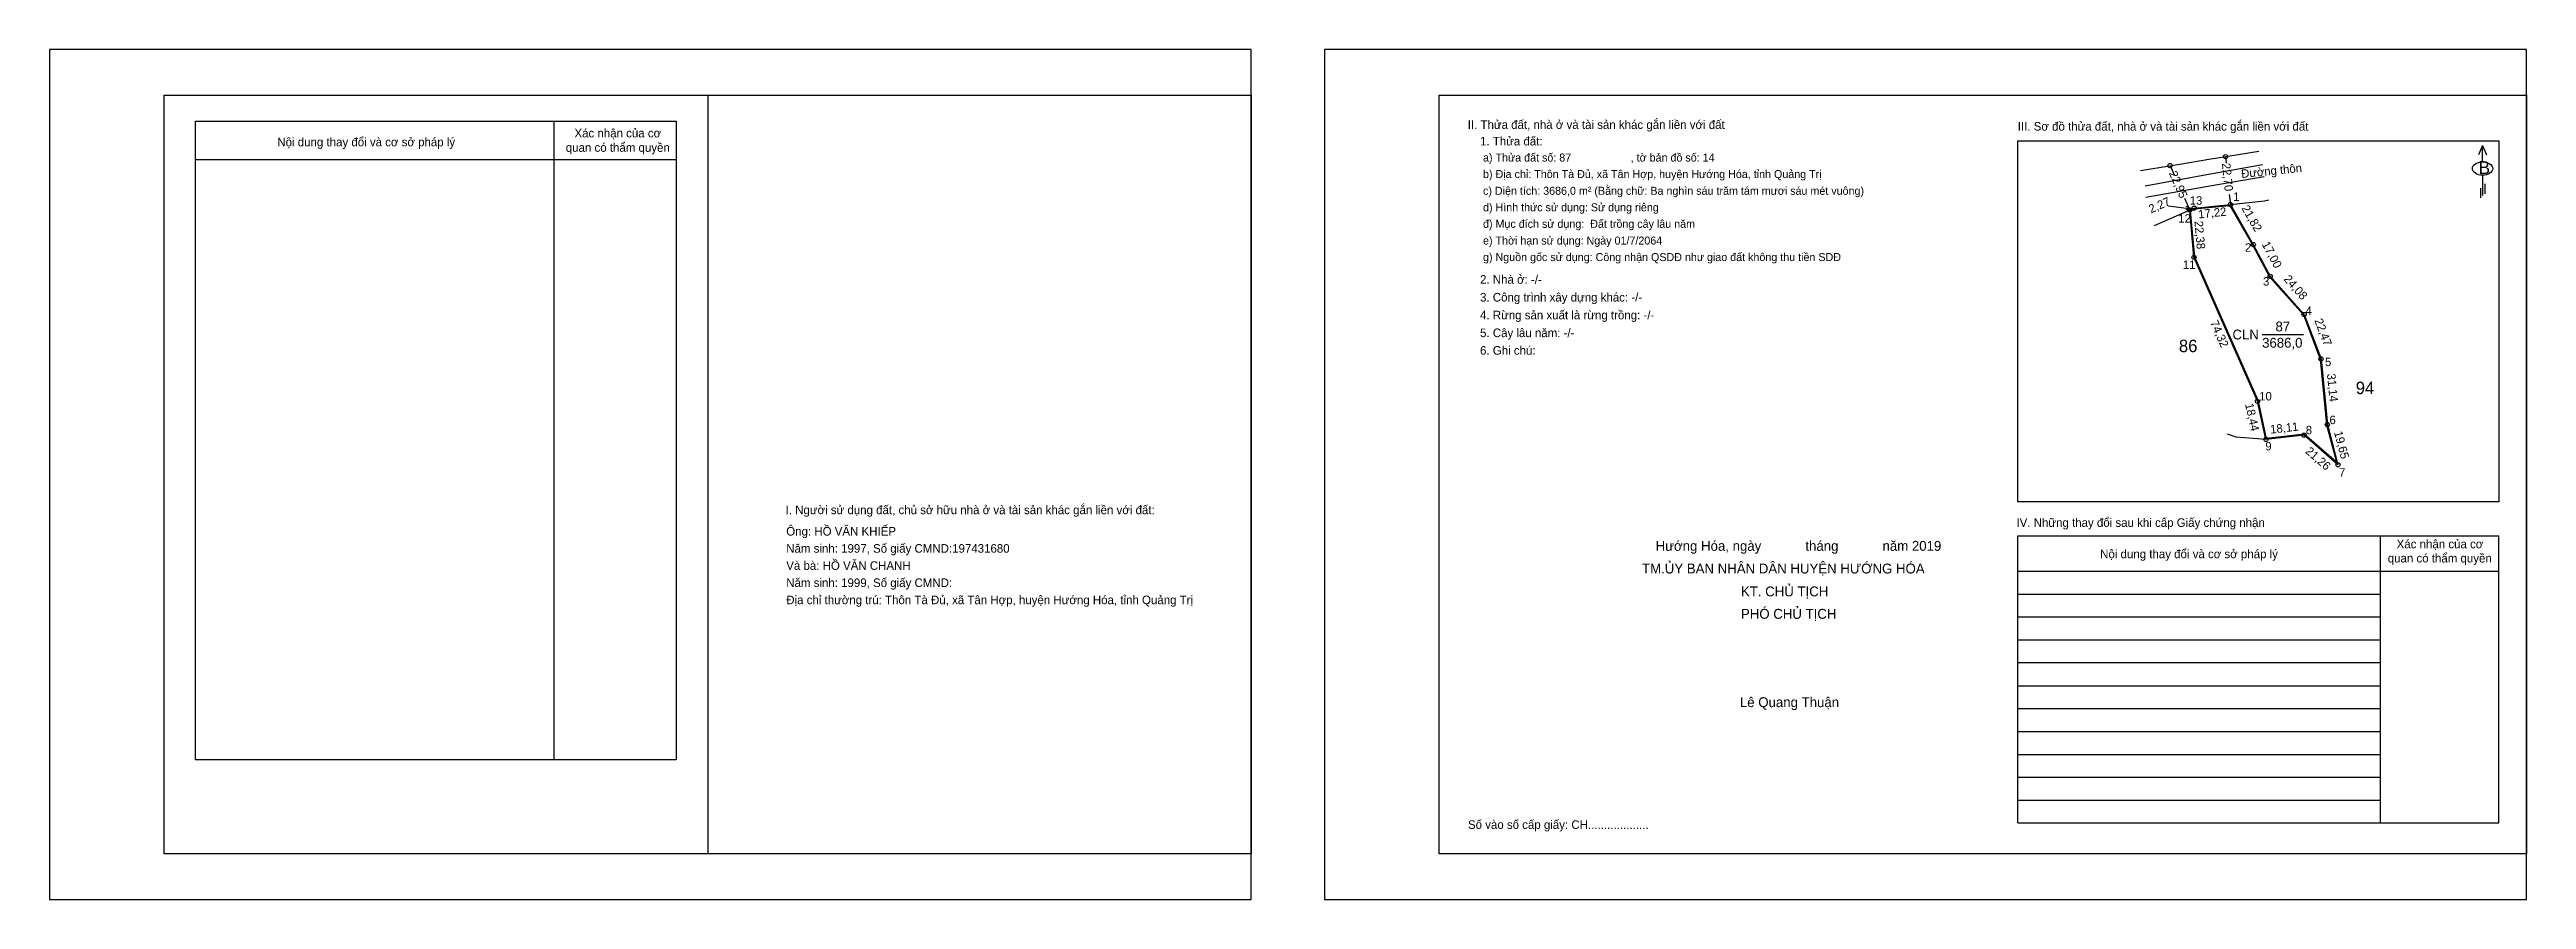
# Model space of a CAD drawing. Extents: x 552989 to 554159, y 1840123 to 1840524.
import ezdxf

# ---------------------------------------------------------------- set-up
doc = ezdxf.new("R2010")
doc.units = 0
for name, color, linetype in [('CanhThua', 7, 'Continuous'), ('ChieuDaiCanhThua', 7, 'Continuous'), ('Khung', 7, 'Continuous'), ('KhungInTrang1', 7, 'Continuous'), ('KhungInTrang2', 7, 'Continuous'), ('Level 1', 7, 'Continuous'), ('Level 2', 7, 'Continuous'), ('Level 22', 7, 'Continuous'), ('Level 23', 7, 'Continuous'), ('Level 35', 7, 'Continuous'), ('MocDinhThua', 7, 'Continuous'), ('NhanDiaChinhThua', 7, 'Continuous'), ('NhanTuCan', 7, 'Continuous'), ('ON', 7, 'Continuous'), ('RauThua', 7, 'Continuous'), ('SoHieuDinhThua', 7, 'Continuous'), ('Template', 7, 'Continuous'), ('ThongTin', 7, 'Continuous')]:
    doc.layers.add(name, color=color, linetype=linetype)

msp = doc.modelspace()

# ---------------------------------------------------------------- linework, layer by layer
at = {"layer": 'CanhThua'}
for p, q in [((554000, 1840448.3), (554002.1, 1840449.2)), ((554002, 1840426), (554000, 1840448.3)), ((554002.1, 1840449.2), (554019.2, 1840450.9)), ((554019.2, 1840450.9), (554030, 1840432)), ((554032, 1840358), (554002, 1840426)), ((554030, 1840432), (554038, 1840417)), ((554038, 1840417), (554054, 1840399)), ((554054, 1840399), (554062, 1840378)), ((554062, 1840378), (554065, 1840347)), ((554036, 1840340), (554032, 1840358)), ((554054, 1840342), (554036, 1840340)), ((554070, 1840328), (554054, 1840342)), ((554065, 1840347), (554070, 1840328))]:
    msp.add_line(p, q, dxfattribs=at)
at = {"layer": 'Khung'}
for p, q in [((553645.6, 1840502.5), (554159, 1840502.5)), ((553645.6, 1840144.4), (553645.6, 1840502.5)), ((553918.9, 1840310.5), (553918.9, 1840480.9)), ((553918.9, 1840480.9), (554145.9, 1840480.9)), ((554145.9, 1840480.9), (554145.9, 1840310.5)), ((554145.9, 1840310.5), (553918.9, 1840310.5))]:
    msp.add_line(p, q, dxfattribs=at)
msp.add_lwpolyline([(553556.9, 1840144.4), (553043.5, 1840144.4), (553043.5, 1840502.5), (553556.9, 1840502.5)], close=True, dxfattribs=at)
for points in [[(553300.2, 1840502.5), (553300.2, 1840144.4)], [(554159, 1840502.5), (554159, 1840144.4), (553645.6, 1840144.4)]]:
    msp.add_lwpolyline(points, dxfattribs=at)
at = {"layer": 'KhungInTrang1'}
msp.add_lwpolyline([(552989.4, 1840524.1), (552989.4, 1840122.8), (553556.9, 1840122.8), (553556.9, 1840524.1)], close=True, dxfattribs=at)
at = {"layer": 'KhungInTrang2'}
msp.add_lwpolyline([(553591.5, 1840524.1), (553591.5, 1840122.8), (554159, 1840122.8), (554159, 1840524.1)], close=True, dxfattribs=at)
at = {"layer": 'Level 1'}
for p, q in [((553990.7, 1840469.3), (553992.6, 1840465)), ((554016.9, 1840473.5), (554017.2, 1840470.5)), ((553997.5, 1840453.9), (554000, 1840448.3)), ((554018.7, 1840455.7), (554019.2, 1840450.9))]:
    msp.add_line(p, q, dxfattribs=at)
at = {"layer": 'Level 2'}
msp.add_lwpolyline([(554069.3, 1840329.2), (554054.1, 1840342.4), (554036.3, 1840340.4), (554032.4, 1840358.1), (554002.4, 1840426.1), (554000.4, 1840448), (554002.2, 1840448.8), (554019, 1840450.5), (554029.6, 1840431.8), (554037.7, 1840416.8), (554053.7, 1840398.8), (554061.6, 1840377.9), (554064.6, 1840346.9)], close=True, dxfattribs=at)
at = {"layer": 'Level 22'}
for points in [[(553978.9, 1840459.8), (554008.8, 1840465.2), (554034.4, 1840469.8)], [(553979.3, 1840454.4), (554009.5, 1840459.7), (554035.1, 1840464.2)]]:
    msp.add_lwpolyline(points, dxfattribs=at)
at = {"layer": 'Level 23'}
for p, q in [((553995.3, 1840470), (554009.9, 1840472.4)), ((554009.9, 1840472.4), (554012.1, 1840472.8)), ((554012.1, 1840472.8), (554018, 1840473.7)), ((554018, 1840473.7), (554032.6, 1840476.1))]:
    msp.add_line(p, q, dxfattribs=at)
msp.add_lwpolyline([(553976.7, 1840467), (553995.3, 1840470)], dxfattribs=at)
at = {"layer": 'Level 35'}
for q in [(553989.9, 1840450.2), (553998.1, 1840448.4), (553998.3, 1840449.9)]:
    msp.add_line((554001, 1840448.7), q, dxfattribs=at)
at = {"layer": 'MocDinhThua'}
for centre in [(553990.7, 1840469.3), (554016.9, 1840473.5), (554000, 1840448.3), (554002.1, 1840449.2), (554019.2, 1840450.9), (554002, 1840426), (554030, 1840432), (554038, 1840417), (554054, 1840399), (554062, 1840378), (554032, 1840358), (554036, 1840340), (554054, 1840342), (554065, 1840347), (554070, 1840328)]:
    msp.add_circle(centre, 1, dxfattribs=at)
at = {"layer": 'NhanDiaChinhThua'}
msp.add_line((554034.2, 1840389.5), (554053.7, 1840389.5), dxfattribs=at)
at = {"layer": 'ON'}
for p, q in [((553058.3, 1840490.3), (553285.3, 1840490.3)), ((553058.3, 1840188.7), (553058.3, 1840490.3)), ((553285.3, 1840490.3), (553285.3, 1840188.7)), ((553058.3, 1840472.2), (553285.3, 1840472.2)), ((553918.9, 1840294.5), (554145.9, 1840294.5)), ((554089.9, 1840294.5), (554089.9, 1840158.9)), ((553918.9, 1840277.8), (554145.9, 1840277.8)), ((553918.9, 1840267), (554089.9, 1840267)), ((553918.9, 1840256.2), (554089.9, 1840256.2)), ((553918.9, 1840245.4), (554089.9, 1840245.4)), ((553918.9, 1840234.6), (554089.9, 1840234.6)), ((553918.9, 1840223.7), (554089.9, 1840223.7)), ((553918.9, 1840212.9), (554089.9, 1840212.9)), ((553918.9, 1840202.1), (554089.9, 1840202.1)), ((553918.9, 1840191.3), (554089.9, 1840191.3)), ((553918.9, 1840180.5), (554089.9, 1840180.5)), ((553918.9, 1840169.7), (554089.9, 1840169.7))]:
    msp.add_line(p, q, dxfattribs=at)
for points in [[(553227.6, 1840490.3), (553227.6, 1840188.7)], [(553918.9, 1840158.9), (553918.9, 1840294.5)], [(554145.9, 1840158.9), (554145.9, 1840294.5)], [(553285.3, 1840188.7), (553058.3, 1840188.7)]]:
    msp.add_lwpolyline(points, dxfattribs=at)
at = {"layer": 'RauThua'}
for p, q in [((554000, 1840448.3), (553983.2, 1840440.9)), ((554019.2, 1840450.9), (554035.3, 1840452.6)), ((554035.3, 1840452.6), (554037.4, 1840453.1)), ((554022, 1840341), (554017.9, 1840342.4)), ((554036, 1840340), (554022, 1840341))]:
    msp.add_line(p, q, dxfattribs=at)
at = {"layer": 'Template'}
for p, q in [((554138.3, 1840478.7), (554136.3, 1840474.4)), ((554138.3, 1840471.1), (554138.3, 1840478.7)), ((554138.3, 1840478.7), (554140.2, 1840474.4)), ((554137.3, 1840458.7), (554137.3, 1840454)), ((554138.3, 1840464.7), (554138.3, 1840455.1)), ((554139.4, 1840460.7), (554139.4, 1840456)), ((553918.9, 1840158.9), (554145.9, 1840158.9))]:
    msp.add_line(p, q, dxfattribs=at)
msp.add_ellipse((554138.3, 1840467.9), major_axis=(4.8, 0), ratio=0.655849, dxfattribs=at)

# ---------------------------------------------------------------- texts
at = {"layer": 'ChieuDaiCanhThua'}
for s, rotation, p in [('22,70', 275.8, (554015.2, 1840470.3)), ('Đường thôn', 5.8, (554024.5, 1840463.4)), ('22,95', 293.8602, (553990.1, 1840465.7)), ('2,27', 23.8602, (553981.7, 1840446.7)), ('17,22', 5.8, (554004.2, 1840444.3)), ('21,82', 299.7025, (554024.3, 1840449.2)), ('22,38', 275.1782, (554002.2, 1840443)), ('17,00', 298.0725, (554033.9, 1840432.2)), ('24,08', 311.6335, (554044.1, 1840415.5)), ('74,32', 293.8059, (554009.5, 1840395.2)), ('22,47', 290.8545, (554058.8, 1840396.2)), ('31,14', 275.5275, (554064.8, 1840370.9)), ('18,44', 282.5288, (554026.1, 1840356.6)), ('18,11', 6.3402, (554038.2, 1840342.7)), ('19,65', 284.7436, (554068.1, 1840343.4)), ('21,26', 318.8141, (554054.3, 1840333.9))]:
    msp.add_text(s, height=4, rotation=rotation, dxfattribs=at).set_placement(p)
at = {"layer": 'NhanDiaChinhThua'}
for s, p in [('CLN', (554020.2, 1840387.2)), ('3686,0', (554034.2, 1840383.3)), ('87', (554040.5, 1840391))]:
    msp.add_text(s, height=4.65, dxfattribs=at).set_placement(p)
at = {"layer": 'NhanTuCan'}
for s, p in [('86', (553994.9, 1840381.2)), ('94', (554078.4, 1840361.4))]:
    msp.add_text(s, height=5.87, dxfattribs=at).set_placement(p)
at = {"layer": 'ON'}
for s, height, p in [('Nội dung thay đổi và cơ sở pháp lý', 4.054, (553097, 1840478.4)), ('quan có thẩm quyền', 4.054, (553233.2, 1840475.8)), ('Xác nhận của cơ ', 4.054, (553237.3, 1840482.6)), ('I. Người sử dụng đất, chủ sở hữu nhà ở và tài sản khác gắn liền với đất:', 4.054, (553337, 1840304.7)), ('IV. Những thay đổi sau khi cấp Giấy chứng nhận', 4.054, (553918.2, 1840298.7)), ('Xác nhận của cơ ', 4.054, (554097.7, 1840288.6)), ('Nội dung thay đổi và cơ sở pháp lý', 4.054, (553957.7, 1840283.9)), ('quan có thẩm quyền', 4.054, (554093.5, 1840281.9)), ('Lê Quang Thuận', 4.667, (553787.6, 1840213.6))]:
    msp.add_text(s, height=height, dxfattribs=at).set_placement(p)
at = {"layer": 'SoHieuDinhThua'}
for s, p in [('12', (553994.6, 1840442.3)), ('13', (554000, 1840450.8)), ('1', (554020.5, 1840452.6)), ('11', (553996.8, 1840420.5)), ('2', (554026.1, 1840428.6)), ('3', (554034.6, 1840412.6)), ('4', (554054.7, 1840398.8)), ('5', (554063.9, 1840374.6)), ('10', (554032.8, 1840358.4)), ('8', (554054.8, 1840342.4)), ('6', (554066, 1840347.2)), ('9', (554035.7, 1840334.8)), ('7', (554070.5, 1840322.4))]:
    msp.add_text(s, height=4, dxfattribs=at).set_placement(p)
at = {"layer": 'Template'}
for s, height, p in [('II. Thửa đất, nhà ở và tài sản khác gắn liền với đất', 4.054, (553659.1, 1840486.6)), ('III. Sơ đồ thửa đất, nhà ở và tài sản khác gắn liền với đất', 4.054, (553918.8, 1840485.8)), ('B', 6.08, (554136.4, 1840465.3)), ('TM.ỦY BAN NHÂN DÂN HUYỆN HƯỚNG HÓA', 4.667, (553741.4, 1840276.7)), ('Hướng Hóa, ngày            tháng            năm 2019', 4.667, (553747.8, 1840287.4)), ('KT. CHỦ TỊCH', 4.667, (553788.1, 1840265.9)), ('PHÓ CHỦ TỊCH', 4.667, (553788.1, 1840255.3)), ('Số vào sổ cấp giấy: CH...................', 4.054, (553659.2, 1840156.1))]:
    msp.add_text(s, height=height, dxfattribs=at).set_placement(p)
at = {"layer": 'ThongTin'}
for s, height, p in [('1. Thửa đất: ', 4.054, (553664.9, 1840478.8)), (' a) Thửa đất số: 87                    , tờ bản đồ số: 14', 3.783, (553664.9, 1840471.2)), (' c) Diện tích: 3686,0 m² (Bằng chữ: Ba nghìn sáu trăm tám mươi sáu mét vuông)', 3.783, (553664.9, 1840455.5)), (' b) Địa chỉ: Thôn Tà Đủ, xã Tân Hợp, huyện Hướng Hóa, tỉnh Quảng Trị', 3.783, (553664.9, 1840463.4)), (' d) Hình thức sử dụng: Sử dụng riêng', 3.783, (553664.9, 1840447.7)), (' đ) Mục đích sử dụng:  Đất trồng cây lâu năm', 3.783, (553664.9, 1840439.9)), (' e) Thời hạn sử dụng: Ngày 01/7/2064', 3.783, (553664.9, 1840432)), (' g) Nguồn gốc sử dụng: Công nhận QSDĐ như giao đất không thu tiền SDĐ', 3.783, (553664.9, 1840424.2)), ('2. Nhà ở: -/-', 4.054, (553664.9, 1840413.5)), ('4. Rừng sản xuất là rừng trồng: -/-', 4.054, (553664.9, 1840396.7)), ('3. Công trình xây dựng khác: -/-', 4.054, (553664.9, 1840405.1)), ('5. Cây lâu năm: -/-', 4.054, (553664.9, 1840388.3)), ('6. Ghi chú:', 4.054, (553664.9, 1840380)), ('Ông: HỒ VĂN KHIẾP', 4.054, (553337.3, 1840294.6)), ('Và bà: HỒ VĂN CHANH', 4.054, (553337.3, 1840278.4)), ('Năm sinh: 1997, Số giấy CMND:197431680', 4.054, (553337.3, 1840286.5)), ('Năm sinh: 1999, Số giấy CMND:', 4.054, (553337.3, 1840270.3)), ('Địa chỉ thường trú: Thôn Tà Đủ, xã Tân Hợp, huyện Hướng Hóa, tỉnh Quảng Trị', 4.054, (553337.3, 1840262.2))]:
    msp.add_text(s, height=height, dxfattribs=at).set_placement(p)

doc.saveas('drawing.dxf')
